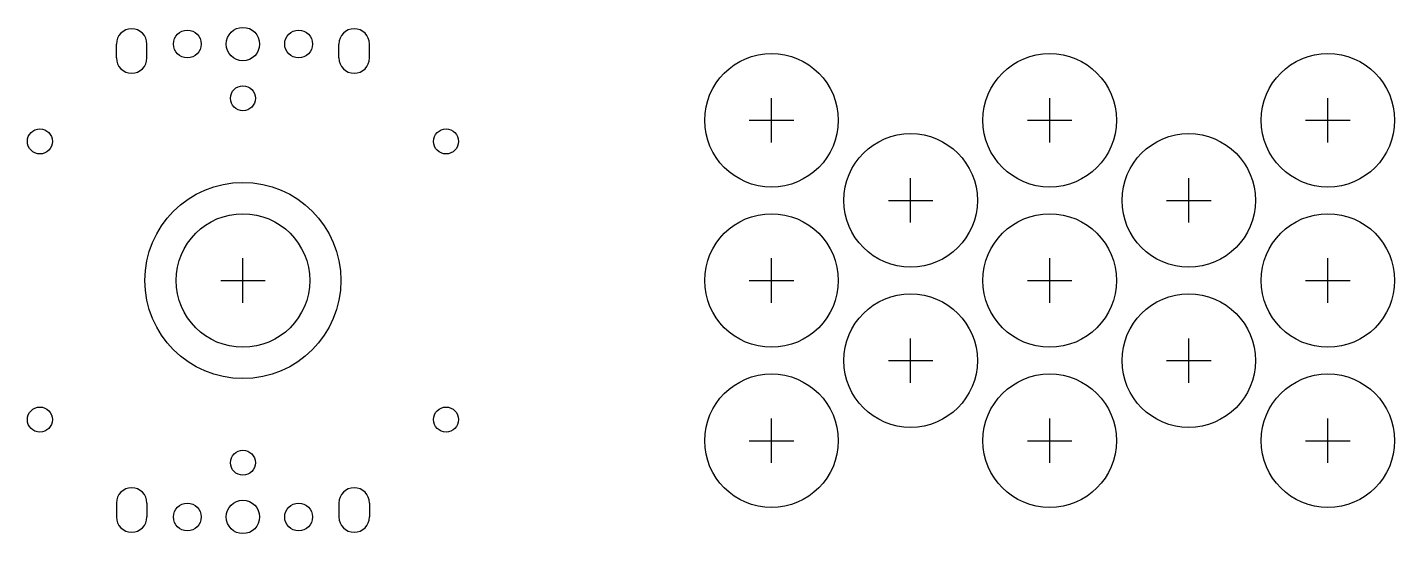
# Model space of a CAD drawing. Header units: millimetres. Extents: x -39 to 207, y -46 to 46.
import ezdxf

# ---------------------------------------------------------------- set-up
doc = ezdxf.new("R2010")
doc.units = ezdxf.units.MM
for name, color, linetype in [('BUTTONS', 1, 'Continuous'), ('GL_PLATE_HOLES', 2, 'Continuous'), ('JOYSTICK_BORE_24', 5, 'Continuous'), ('JOYSTICK_BORE_35.25', 3, 'Continuous'), ('REFERENCE', 8, 'Continuous')]:
    doc.layers.add(name, color=color, linetype=linetype)

msp = doc.modelspace()

# ---------------------------------------------------------------- linework, layer by layer
at = {"layer": 'BUTTONS'}
for centre in [(95, 28.8), (145, 28.8), (195, 28.8), (120, 14.4), (170, 14.4), (95, 0), (145, 0), (195, 0), (120, -14.4), (170, -14.4), (95, -28.8), (145, -28.8), (195, -28.8)]:
    msp.add_circle(centre, 12, dxfattribs=at)
at = {"layer": 'GL_PLATE_HOLES'}
for p, q in [((-22.75, 40), (-22.75, 42.5)), ((-17.25, 40), (-17.25, 42.5)), ((17.25, 40), (17.25, 42.5)), ((22.75, 40), (22.75, 42.5)), ((-22.75, -40), (-22.75, -42.5)), ((-17.25, -40), (-17.25, -42.5)), ((17.25, -40), (17.25, -42.5)), ((22.75, -40), (22.75, -42.5))]:
    msp.add_line(p, q, dxfattribs=at)
for centre, radius in [((-10, 42.5), 2.5), ((0, 42.5), 3), ((10, 42.5), 2.5), ((0, 32.75), 2.25), ((-36.5, 25), 2.25), ((36.5, 25), 2.25), ((-36.5, -25), 2.25), ((36.5, -25), 2.25), ((0, -32.75), 2.25), ((-10, -42.5), 2.5), ((0, -42.5), 3), ((10, -42.5), 2.5)]:
    msp.add_circle(centre, radius, dxfattribs=at)
for centre, start, end in [((-20, 42.5), 0, 180), ((20, 42.5), 0, 180), ((-20, 40), 180, 360), ((20, 40), 180, 360), ((-20, -40), 0, 180), ((20, -40), 0, 180), ((-20, -42.5), -180, 0), ((20, -42.5), -180, 0)]:
    msp.add_arc(centre, 2.75, start, end, dxfattribs=at)
at = {"layer": 'JOYSTICK_BORE_24'}
msp.add_circle((0, 0), 12, dxfattribs=at)
at = {"layer": 'JOYSTICK_BORE_35.25'}
msp.add_circle((0, 0), 17.62, dxfattribs=at)
at = {"layer": 'REFERENCE'}
for p, q in [((95, 24.8), (95, 32.8)), ((145, 24.8), (145, 32.8)), ((195, 24.8), (195, 32.8)), ((91, 28.8), (99, 28.8)), ((141, 28.8), (149, 28.8)), ((191, 28.8), (199, 28.8)), ((120, 10.4), (120, 18.4)), ((170, 10.4), (170, 18.4)), ((116, 14.4), (124, 14.4)), ((166, 14.4), (174, 14.4)), ((0, -4), (0, 4)), ((95, -4), (95, 4)), ((145, -4), (145, 4)), ((195, -4), (195, 4)), ((-4, 0), (4, 0)), ((91, 0), (99, 0)), ((141, 0), (149, 0)), ((191, 0), (199, 0)), ((120, -18.4), (120, -10.4)), ((170, -18.4), (170, -10.4)), ((116, -14.4), (124, -14.4)), ((166, -14.4), (174, -14.4)), ((95, -32.8), (95, -24.8)), ((145, -32.8), (145, -24.8)), ((195, -32.8), (195, -24.8)), ((91, -28.8), (99, -28.8)), ((141, -28.8), (149, -28.8)), ((191, -28.8), (199, -28.8))]:
    msp.add_line(p, q, dxfattribs=at)

doc.saveas('drawing.dxf')
